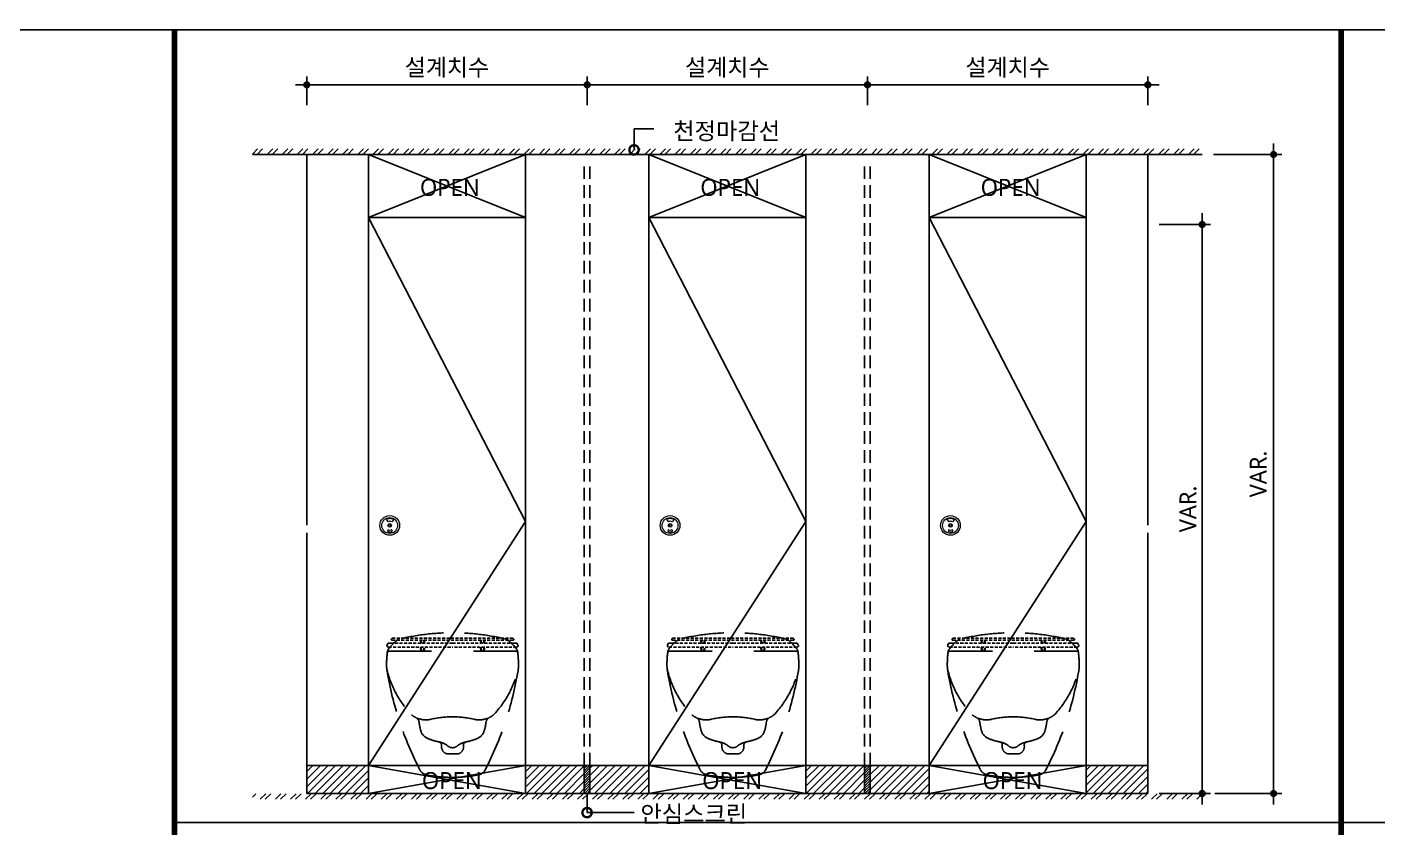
# Model space of a CAD drawing. Extents: x -256 to 8104, y -176 to 5714.
# Drawn here: x 2221 to 4629, y 4116 to 5543 of the extents above; entities that cross this region are included whole.
import ezdxf
from ezdxf.enums import TextEntityAlignment as Align

# ---------------------------------------------------------------- set-up
doc = ezdxf.new("R2010")
doc.units = 0
doc.header["$LTSCALE"] = 30
doc.linetypes.add('HIDDEN', pattern=[0.375, 0.25, -0.125])
doc.layers.get('0').update_dxf_attribs({"linetype": 'CONTINUOUS'})
doc.layers.get('DEFPOINTS').update_dxf_attribs({"linetype": 'CONTINUOUS'})
for name, color, linetype in [('DIM', 7, 'CONTINUOUS'), ('HAT', 8, 'CONTINUOUS'), ('HID', 9, 'HIDDEN'), ('문자', 3, 'CONTINUOUS'), ('부자재', 4, 'CONTINUOUS'), ('잠금쇠(회전형)', 4, 'CONTINUOUS'), ('치수', 1, 'CONTINUOUS'), ('판넬', 2, 'CONTINUOUS'), ('해치', 8, 'CONTINUOUS')]:
    doc.layers.add(name, color=color, linetype=linetype)
doc.styles.add('HDW', font='gulim.ttc')
doc.styles.add('돋움', font='malgun.ttf')
doc.dimstyles.new('10', dxfattribs={"dimscale": 10, "dimtxt": 3, "dimasz": 1, "dimexe": 1.5, "dimexo": 2, "dimgap": 1, "dimtad": 1, "dimdec": 0, "dimlunit": 6, "dimtxsty": '돋움', "dimblk": 'DIMDOT', "dimcen": -1, "dimdle": 1.5, "dimclrt": 3, "dimazin": 3, "dimtfac": 1, "dimtdec": 0, "dimtix": 1, "dimtmove": 2, "dimatfit": 3, "dimldrblk": 'DIMDOT', "dimarcsym": 0})

# ---------------------------------------------------------------- blocks, each defined once
blk = doc.blocks.new('DIMDOT')
at = {"linetype": 'Continuous'}
blk.add_line((-2, 0), (2, 0), dxfattribs=at)
for radius in [0.5, 0.25]:
    blk.add_circle((0, 0), radius, dxfattribs=at)
blk = doc.blocks.new('*D314')
at = {"layer": 'DEFPOINTS', "color": 0}
for p in [(131617.5, 263.4), (131117.5, 207.1), (131617.5, 207.1)]:
    blk.add_point(p, dxfattribs=at)
at = {"layer": 'DIM', "color": 0, "lineweight": -2, "ltscale": 10}
for p, q in [((131117.5, 227.1), (131117.5, 278.4)), ((131617.5, 227.1), (131617.5, 278.4)), ((131127.5, 263.4), (131607.5, 263.4))]:
    blk.add_line(p, q, dxfattribs=at)
at = {"layer": 'DIM', "color": 0, "lineweight": -2, "xscale": 10, "yscale": 10, "zscale": 10, "rotation": 180}
blk.add_blockref('DIMDOT', (131117.5, 263.4), dxfattribs=at)
at = {"layer": 'DIM', "color": 0, "lineweight": -2, "xscale": 10, "yscale": 10, "zscale": 10}
blk.add_blockref('DIMDOT', (131617.5, 263.4), dxfattribs=at)
at = {"layer": 'DIM', "color": 3, "insert": (131367.5, 293), "char_height": 30, "attachment_point": 5, "style": '돋움'}
blk.add_mtext('설계치수', dxfattribs=at)
blk = doc.blocks.new('*D315')
at = {"layer": 'DEFPOINTS', "color": 0}
for p in [(132117.5, 263.4), (131617.5, 207.1), (132117.5, 207.1)]:
    blk.add_point(p, dxfattribs=at)
at = {"layer": 'DIM', "color": 0, "lineweight": -2, "ltscale": 10}
for p, q in [((131617.5, 227.1), (131617.5, 278.4)), ((132117.5, 227.1), (132117.5, 278.4)), ((131627.5, 263.4), (132107.5, 263.4))]:
    blk.add_line(p, q, dxfattribs=at)
at = {"layer": 'DIM', "color": 0, "lineweight": -2, "xscale": 10, "yscale": 10, "zscale": 10, "rotation": 180}
blk.add_blockref('DIMDOT', (131617.5, 263.4), dxfattribs=at)
at = {"layer": 'DIM', "color": 0, "lineweight": -2, "xscale": 10, "yscale": 10, "zscale": 10}
blk.add_blockref('DIMDOT', (132117.5, 263.4), dxfattribs=at)
at = {"layer": 'DIM', "color": 3, "insert": (131867.5, 293), "char_height": 30, "attachment_point": 5, "style": '돋움'}
blk.add_mtext('설계치수', dxfattribs=at)
blk = doc.blocks.new('*D316')
at = {"layer": 'DEFPOINTS', "color": 0}
for p in [(132617.5, 263.4), (132117.5, 207.1), (132617.5, 207.1)]:
    blk.add_point(p, dxfattribs=at)
at = {"layer": 'DIM', "color": 0, "lineweight": -2, "ltscale": 10}
for p, q in [((132117.5, 227.1), (132117.5, 278.4)), ((132617.5, 227.1), (132617.5, 278.4)), ((132127.5, 263.4), (132607.5, 263.4))]:
    blk.add_line(p, q, dxfattribs=at)
at = {"layer": 'DIM', "color": 0, "lineweight": -2, "xscale": 10, "yscale": 10, "zscale": 10, "rotation": 180}
blk.add_blockref('DIMDOT', (132117.5, 263.4), dxfattribs=at)
at = {"layer": 'DIM', "color": 0, "lineweight": -2, "xscale": 10, "yscale": 10, "zscale": 10}
blk.add_blockref('DIMDOT', (132617.5, 263.4), dxfattribs=at)
at = {"layer": 'DIM', "color": 3, "insert": (132367.5, 293), "char_height": 30, "attachment_point": 5, "style": '돋움'}
blk.add_mtext('설계치수', dxfattribs=at)
blk = doc.blocks.new('*D317')
at = {"layer": 'DEFPOINTS', "color": 0}
for p in [(132617.5, 14.2), (132617.5, -1000.8), (132714.4, -1000.8)]:
    blk.add_point(p, dxfattribs=at)
at = {"layer": 'DIM', "color": 0, "lineweight": -2, "ltscale": 10}
for p, q in [((132637.5, 14.2), (132729.4, 14.2)), ((132714.4, 4.2), (132714.4, -990.8)), ((132637.5, -1000.8), (132729.4, -1000.8))]:
    blk.add_line(p, q, dxfattribs=at)
at = {"layer": 'DIM', "color": 0, "lineweight": -2, "xscale": 10, "yscale": 10, "zscale": 10}
for p, rotation in [((132714.4, 14.2), 90), ((132714.4, -1000.8), 270)]:
    blk.add_blockref('DIMDOT', p, dxfattribs=dict(at, rotation=rotation))
at = {"layer": 'DIM', "color": 3, "insert": (132689.2, -493.3), "char_height": 30, "attachment_point": 5, "rotation": 90, "style": '돋움'}
blk.add_mtext('VAR.', dxfattribs=at)
blk = doc.blocks.new('A$C460A2A32')
at = {"color": 0}
for p, q in [((2.8, 20), (0.5, 16)), ((2.8, 20), (8.6, 20)), ((3.9, 10), (162.3, 10)), ((8.6, 20), (162.3, 20)), ((12.8, 32), (11.2, 30.4)), ((12.6, 27), (162.3, 27)), ((12.8, 32), (162.3, 32)), ((311.8, 32), (162.3, 32)), ((312, 27), (162.3, 27)), ((316, 20), (162.3, 20)), ((320.7, 10), (162.3, 10)), ((311.8, 32), (313.4, 30.4)), ((321.8, 20), (316, 20)), ((321.8, 20), (324.1, 16))]:
    blk.add_line(p, q, dxfattribs=at)
for centre, radius, start, end in [((3.9, 14), 4, 150.0107, 270), ((12.6, 29), 2, 135, 270), ((108.9, 28.2), 26, 182.6717, 198.4118), ((108.9, 10), 26, 180, 202.6199), ((107.4, 28.2), 23, 183.0205, 200.9186), ((107.4, 10), 23, 180, 205.7715), ((68.6, 10), 23, 334.2285, 0), ((68.6, 28.2), 23, 339.0814, 356.9795), ((67.1, 10), 26, 337.3801, 0), ((67.1, 28.2), 26, 341.5882, 357.3283), ((257.5, 28.2), 26, 182.6717, 198.4118), ((257.5, 10), 26, 180, 202.6199), ((256, 28.2), 23, 183.0205, 200.9186), ((256, 10), 23, 180, 205.7715), ((217.2, 10), 23, 334.2285, 0), ((217.2, 28.2), 23, 339.0814, 356.9795), ((215.7, 10), 26, 337.3801, 0), ((215.7, 28.2), 26, 341.5882, 357.3283), ((312, 29), 2, 270, 45), ((320.7, 14), 4, 270, 29.9893)]:
    blk.add_arc(centre, radius, start, end, dxfattribs=at)
blk = doc.blocks.new('_DOTSMALL')
at = {"color": 0, "linetype": 'ByBlock', "const_width": 0.5}
blk.add_lwpolyline([(-0.0625, 0, 1), (0.0625, 0, 1)], format="xyb", close=True, dxfattribs=at)
blk = doc.blocks.new('A$C63EC304E')
at = {"layer": '치수', "color": 1, "xscale": 2.5, "yscale": 2.5, "zscale": 2.5, "rotation": 234.3098741996962}
blk.add_blockref('_DOTSMALL', (0.31, 0.31), dxfattribs=at)
blk = doc.blocks.new('A$C2BC9653E')
at = {"layer": '치수', "xscale": 0.3333333333333333, "yscale": 0.3333333333333333, "zscale": 0.3333333333333333}
blk.add_blockref('A$C63EC304E', (0, 0), dxfattribs=at)
blk = doc.blocks.new('A$C7FC71301')
at = {"layer": '치수', "rotation": 180}
blk.add_blockref('A$C2BC9653E', (0.208, 0.208), dxfattribs=at)
blk = doc.blocks.new('A$C4A20372B')
at = {"layer": '치수'}
blk.add_blockref('A$C7FC71301', (0, 0), dxfattribs=at)
blk = doc.blocks.new('A$C566469F5')
at = {"layer": '치수'}
blk.add_blockref('A$C4A20372B', (0, 0), dxfattribs=at)
blk = doc.blocks.new('A$C7E317CD4')
at = {"layer": '해치', "xscale": 2, "yscale": 2, "zscale": 2}
blk.add_blockref('A$C566469F5', (0, 0), dxfattribs=at)
blk = doc.blocks.new('A$C601D7F27')
at = {"layer": '치수'}
blk.add_blockref('A$C7E317CD4', (0, 0), dxfattribs=at)
blk = doc.blocks.new('A$C38802C08')
at = {"layer": '치수'}
blk.add_blockref('A$C601D7F27', (0, 0), dxfattribs=at)
blk = doc.blocks.new('*D334')
at = {"layer": 'DEFPOINTS', "color": 0}
for p in [(132714.4, 139), (132841.8, 139), (132716.9, -1000.8)]:
    blk.add_point(p, dxfattribs=at)
at = {"layer": 'DIM', "color": 0, "lineweight": -2, "ltscale": 10}
for p, q in [((132734.4, 139), (132856.8, 139)), ((132841.8, -990.8), (132841.8, 129)), ((132736.9, -1000.8), (132856.8, -1000.8))]:
    blk.add_line(p, q, dxfattribs=at)
at = {"layer": 'DIM', "color": 0, "lineweight": -2, "xscale": 10, "yscale": 10, "zscale": 10}
for p, rotation in [((132841.8, 139), 90), ((132841.8, -1000.8), 270)]:
    blk.add_blockref('DIMDOT', p, dxfattribs=dict(at, rotation=rotation))
at = {"layer": 'DIM', "color": 3, "insert": (132814.5, -430.9), "char_height": 30, "attachment_point": 5, "rotation": 90, "style": '돋움'}
blk.add_mtext('VAR.', dxfattribs=at)
blk = doc.blocks.new('STS_12', base_point=(128397.3, -5176.8))
h = blk.add_hatch()
h.set_pattern_fill('ANSI31', color=3, scale=3, angle=180)
h.set_pattern_definition([(225, (128435.826, -5352.532), (6.735192, -6.735192), [])])
h.paths.add_polyline_path([(131227.5, -950.8), (131117.5, -950.8), (131117.5, -1000.8), (131227.5, -1000.8)])
h.paths.add_polyline_path([(131612.5, -950.8), (131507.5, -950.8), (131507.5, -1000.8), (131612.5, -1000.8)])
h.paths.add_polyline_path([(131727.5, -950.8), (131622.5, -950.8), (131622.5, -1000.8), (131727.5, -1000.8)])
h.paths.add_polyline_path([(132112.5, -950.8), (132007.5, -950.8), (132007.5, -1000.8), (132112.5, -1000.8)])
h.paths.add_polyline_path([(132227.5, -950.8), (132122.5, -950.8), (132122.5, -1000.8), (132227.5, -1000.8)])
h.paths.add_polyline_path([(132617.5, -950.8), (132507.5, -950.8), (132507.5, -1000.8), (132617.5, -1000.8)])
h = blk.add_hatch()
h.set_pattern_fill('ANSI31', color=2, style=0)
h.set_pattern_definition([(45, (128435.8263, -5352.532), (-2.245064, 2.245064), [])])
h.paths.add_polyline_path([(131622.5, -950.8), (131612.5, -950.8), (131612.5, -1000.8), (131622.5, -1000.8)])
h = blk.add_hatch()
h.set_pattern_fill('ANSI31', color=2, style=0)
h.set_pattern_definition([(45, (128935.8263, -5352.532), (-2.245064, 2.245064), [])])
h.paths.add_polyline_path([(132122.5, -950.8), (132112.5, -950.8), (132112.5, -1000.8), (132122.5, -1000.8)])
at = {"layer": 'HAT'}
h = blk.add_hatch(dxfattribs=at)
h.set_pattern_fill('ANSI32', color=256, scale=2, style=0)
h.set_pattern_definition([(45, (119781.457, -5494.008), (-13.470384, 13.470384), []), (45, (119790.437, -5494.008), (-13.470384, 13.470384), [])])
h.paths.add_polyline_path([(131020.8, 149), (132714.4, 149), (132714.4, 139), (131020.8, 139)])
h = blk.add_hatch(dxfattribs=at)
h.set_pattern_fill('ANSI32', color=256, scale=2, style=0)
h.set_pattern_definition([(45, (119781.457, -5312.028), (-13.470384, 13.470384), []), (45, (119790.437, -5312.028), (-13.470384, 13.470384), [])])
h.paths.add_polyline_path([(131020.8, -1011.3), (132714.4, -1011.3), (132714.4, -1001.3), (131020.8, -1001.3)])
at = {"color": 2}
for p, q in [((131020.8, 139), (132714.4, 139)), ((131507.5, -950.8), (131507.5, -1000.8)), ((131612.5, -950.8), (131612.5, -1000.8)), ((132112.5, -950.8), (132112.5, -1000.8)), ((132227.5, -950.8), (132227.5, -1000.8))]:
    blk.add_line(p, q, dxfattribs=at)
for p, q in [((131117.5, -522.1), (131117.5, 139)), ((132617.5, -522.1), (132617.5, 139)), ((131117.5, -535.9), (131117.5, -1000.8)), ((132617.5, -535.9), (132617.5, -1000.8)), ((131117.5, -1000.8), (132617.5, -1000.8))]:
    blk.add_line(p, q)
at = {"color": 8}
blk.add_line((130881.5, -1052.6), (134229.3, -1052.6), dxfattribs=at)
at = {"color": 2}
for points in [[(128396.6, 361.6), (135649, 361.6), (135649, -5176.7), (128396.6, -5176.7)], [(128396.6, 361.6), (135649, 361.6), (135649, -5176.7), (128396.6, -5176.7)], [(128396.6, 361.6), (136378.5, 361.6), (136378.5, -5176.7), (128396.6, -5176.7)], [(131227.5, -950.8), (131117.5, -950.8), (131117.5, -1000.8), (131227.5, -1000.8)], [(131727.5, -950.8), (131507.5, -950.8), (131507.5, -1000.8), (131727.5, -1000.8)], [(131622.5, -950.8), (131612.5, -950.8), (131612.5, -1000.8), (131622.5, -1000.8)], [(132007.5, -950.8), (132227.5, -950.8), (132227.5, -1000.8), (132007.5, -1000.8)], [(132122.5, -950.8), (132112.5, -950.8), (132112.5, -1000.8), (132122.5, -1000.8)], [(132507.5, -950.8), (132617.5, -950.8), (132617.5, -1000.8), (132507.5, -1000.8)]]:
    blk.add_lwpolyline(points, close=True, dxfattribs=at)
at = {"color": 8, "const_width": 10}
for points in [[(130881.5, -2407.5), (130881.5, 361.6)], [(132962.5, -2407.5), (132962.5, 361.6)]]:
    blk.add_lwpolyline(points, dxfattribs=at)
at = {"layer": 'HID', "ltscale": 3}
for p, q in [((131612.5, -950.8), (131612.5, 128)), ((131622.5, -950.8), (131622.5, 128)), ((132112.5, -950.8), (132112.5, 128)), ((132122.5, -950.8), (132122.5, 128))]:
    blk.add_line(p, q, dxfattribs=at)
at = {"layer": 'HID', "ltscale": 10}
for p, q in [((131265.3, -746.8), (131377.5, -746.8)), ((131489.8, -746.8), (131377.5, -746.8)), ((131765.3, -746.8), (131877.5, -746.8)), ((131989.8, -746.8), (131877.5, -746.8)), ((132265.3, -746.8), (132377.5, -746.8)), ((132489.8, -746.8), (132377.5, -746.8))]:
    blk.add_line(p, q, dxfattribs=at)
for centre, radius, start, end in [((131377.5, -1117.2), 403.1, 76.2923, 103.7077), ((131877.5, -1117.2), 403.1, 76.2923, 103.7077), ((132377.5, -1117.2), 403.1, 76.2923, 103.7077), ((131270.4, -748.9), 9, 143.1013, 172.4918), ((131335.2, -797.5), 90, 128.0065, 143.1013), ((131283.5, -731.3), 6, 103.9579, 128.0065), ((131471.6, -731.3), 6, 51.9935, 76.0421), ((131419.9, -797.5), 90, 36.8987, 51.9935), ((131484.7, -748.9), 9, 7.5082, 36.8987), ((131770.4, -748.9), 9, 143.1013, 172.4918), ((131835.2, -797.5), 90, 128.0065, 143.1013), ((131783.5, -731.3), 6, 103.9579, 128.0065), ((131971.6, -731.3), 6, 51.9935, 76.0421), ((131919.9, -797.5), 90, 36.8987, 51.9935), ((131984.7, -748.9), 9, 7.5082, 36.8987), ((132270.4, -748.9), 9, 143.1013, 172.4918), ((132335.2, -797.5), 90, 128.0065, 143.1013), ((132283.5, -731.3), 6, 103.9579, 128.0065), ((132471.6, -731.3), 6, 51.9935, 76.0421), ((132419.9, -797.5), 90, 36.8987, 51.9935), ((132484.7, -748.9), 9, 7.5082, 36.8987), ((131439.9, -771.2), 180, 172.4918, 181.055), ((131265.3, -751), 4.2, 90, 173.3826), ((131489.8, -751), 4.2, 6.6174, 90), ((131315.1, -771.2), 180, 358.945, 7.5082), ((131939.9, -771.2), 180, 172.4918, 181.055), ((131765.3, -751), 4.2, 90, 173.3826), ((131989.8, -751), 4.2, 6.6174, 90), ((131815.1, -771.2), 180, 358.945, 7.5082), ((132439.9, -771.2), 180, 172.4918, 181.055), ((132265.3, -751), 4.2, 90, 173.3826), ((132489.8, -751), 4.2, 6.6174, 90), ((132315.1, -771.2), 180, 358.945, 7.5082), ((131302, -773.8), 42, 181.055, 190.5892), ((131432.8, -738.8), 177, 192.809, 223.5419), ((131855, -683.6), 602.3, 189.3568, 207.2383), ((130900.1, -683.6), 602.3, 332.7617, 350.6432), ((131322.3, -738.8), 177, 316.4581, 347.191), ((131453.1, -773.8), 42, 349.4108, 358.945), ((131802, -773.8), 42, 181.055, 190.5892), ((131932.8, -738.8), 177, 192.809, 223.5419), ((132355, -683.6), 602.3, 189.3568, 207.2383), ((131400.1, -683.6), 602.3, 332.7617, 350.6432), ((131822.3, -738.8), 177, 316.4581, 347.191), ((131953.1, -773.8), 42, 349.4108, 358.945), ((132302, -773.8), 42, 181.055, 190.5892), ((132432.8, -738.8), 177, 192.809, 223.5419), ((132855, -683.6), 602.3, 189.3568, 207.2383), ((131900.1, -683.6), 602.3, 332.7617, 350.6432), ((132322.3, -738.8), 177, 316.4581, 347.191), ((132453.1, -773.8), 42, 349.4108, 358.945), ((131330.1, -827.5), 42, 232.3598, 243.5689), ((131306.1, -875.8), 12, 6.9609, 63.5689), ((131330.1, -827.5), 42, 248.0565, 282.8609), ((131377.5, -1035.1), 171, 90, 102.8609), ((131377.5, -1035.1), 171, 77.1391, 90), ((131425, -827.5), 42, 257.1391, 291.9435), ((131449, -875.8), 12, 116.4311, 173.0391), ((131425, -827.5), 42, 296.4311, 307.6402), ((131830.1, -827.5), 42, 232.3598, 243.5689), ((131806.1, -875.8), 12, 6.9609, 63.5689), ((131830.1, -827.5), 42, 248.0565, 282.8609), ((131877.5, -1035.1), 171, 90, 102.8609), ((131877.5, -1035.1), 171, 77.1391, 90), ((131925, -827.5), 42, 257.1391, 291.9435), ((131949, -875.8), 12, 116.4311, 173.0391), ((131925, -827.5), 42, 296.4311, 307.6402), ((132330.1, -827.5), 42, 232.3598, 243.5689), ((132306.1, -875.8), 12, 6.9609, 63.5689), ((132330.1, -827.5), 42, 248.0565, 282.8609), ((132377.5, -1035.1), 171, 90, 102.8609), ((132377.5, -1035.1), 171, 77.1391, 90), ((132425, -827.5), 42, 257.1391, 291.9435), ((132449, -875.8), 12, 116.4311, 173.0391), ((132425, -827.5), 42, 296.4311, 307.6402), ((131408.4, -863.3), 91.1, 186.9609, 196.5836), ((131341.2, -883.3), 21, 196.5836, 247.6201), ((131413.8, -883.3), 21, 292.3799, 343.4164), ((131346.7, -863.3), 91.1, 343.4164, 353.0391), ((131908.4, -863.3), 91.1, 186.9609, 196.5836), ((131841.2, -883.3), 21, 196.5836, 247.6201), ((131913.8, -883.3), 21, 292.3799, 343.4164), ((131846.7, -863.3), 91.1, 343.4164, 353.0391), ((132408.4, -863.3), 91.1, 186.9609, 196.5836), ((132341.2, -883.3), 21, 196.5836, 247.6201), ((132413.8, -883.3), 21, 292.3799, 343.4164), ((132346.7, -863.3), 91.1, 343.4164, 353.0391), ((131377.5, -795.2), 116.3, 247.6201, 258.9228), ((131352, -914.8), 6, 0, 77.9673), ((131349.4, -938.8), 30, 49.4621, 78.9228), ((131371.4, -917.2), 13.6, 169.8446, 248.5821), ((131405.7, -938.8), 30, 101.0772, 130.5379), ((131383.7, -917.2), 13.6, 291.4179, 10.1554), ((131403, -914.8), 6, 102.0327, 180), ((131377.5, -795.2), 116.3, 281.0772, 292.3799), ((131877.5, -795.2), 116.3, 247.6201, 258.9228), ((131852, -914.8), 6, 0, 77.9673), ((131849.4, -938.8), 30, 49.4621, 78.9228), ((131871.4, -917.2), 13.6, 169.8446, 248.5821), ((131905.7, -938.8), 30, 101.0772, 130.5379), ((131883.7, -917.2), 13.6, 291.4179, 10.1554), ((131903, -914.8), 6, 102.0327, 180), ((131877.5, -795.2), 116.3, 281.0772, 292.3799), ((132377.5, -795.2), 116.3, 247.6201, 258.9228), ((132352, -914.8), 6, 0, 77.9673), ((132349.4, -938.8), 30, 49.4621, 78.9228), ((132371.4, -917.2), 13.6, 169.8446, 248.5821), ((132405.7, -938.8), 30, 101.0772, 130.5379), ((132383.7, -917.2), 13.6, 291.4179, 10.1554), ((132403, -914.8), 6, 102.0327, 180), ((132377.5, -795.2), 116.3, 281.0772, 292.3799), ((131377.5, -759.2), 171, 266.2838, 270), ((131377.5, -905.9), 13.3, 229.4621, 270), ((131377.5, -905.9), 13.3, 270, 310.5379), ((131377.5, -759.2), 171, 270, 273.7162), ((131877.5, -759.2), 171, 266.2838, 270), ((131877.5, -905.9), 13.3, 229.4621, 270), ((131877.5, -905.9), 13.3, 270, 310.5379), ((131877.5, -759.2), 171, 270, 273.7162), ((132377.5, -759.2), 171, 266.2838, 270), ((132377.5, -905.9), 13.3, 229.4621, 270), ((132377.5, -905.9), 13.3, 270, 310.5379), ((132377.5, -759.2), 171, 270, 273.7162), ((131334.9, -950.1), 18, 210.6249, 258.7833), ((131420.1, -950.1), 18, 281.2167, 329.3751), ((131834.9, -950.1), 18, 210.6249, 258.7833), ((131920.1, -950.1), 18, 281.2167, 329.3751), ((132334.9, -950.1), 18, 210.6249, 258.7833), ((132420.1, -950.1), 18, 281.2167, 329.3751), ((131377.5, -735.2), 237, 258.7833, 270), ((131377.5, -735.2), 237, 270, 281.2167), ((131877.5, -735.2), 237, 258.7833, 270), ((131877.5, -735.2), 237, 270, 281.2167), ((132377.5, -735.2), 237, 258.7833, 270), ((132377.5, -735.2), 237, 270, 281.2167)]:
    blk.add_arc(centre, radius, start, end, dxfattribs=at)
at = {"layer": '부자재', "color": 3}
blk.add_line((132617.5, 139), (131117.5, 139), dxfattribs=at)
blk.add_line((132617.5, 139), (131117.5, 139), dxfattribs=at)
at = {"layer": '잠금쇠(회전형)', "linetype": 'Continuous', "lineweight": 15}
for p, q in [((131259, -512.1), (131262.6, -516.1)), ((131264.1, -519.8), (131264.1, -525.6)), ((131266.8, -519.8), (131266.8, -525.6)), ((131272.6, -512.1), (131269, -516.1)), ((131759, -512.1), (131762.6, -516.1)), ((131764.1, -519.8), (131764.1, -525.6)), ((131766.8, -519.8), (131766.8, -525.6)), ((131772.6, -512.1), (131769, -516.1)), ((132259, -512.1), (132262.6, -516.1)), ((132264.1, -519.8), (132264.1, -525.6)), ((132266.8, -519.8), (132266.8, -525.6)), ((132272.6, -512.1), (132269, -516.1)), ((131262.2, -531.3), (131261.8, -532.4)), ((131269.4, -531.3), (131269.8, -532.4)), ((131762.2, -531.3), (131761.8, -532.4)), ((131769.4, -531.3), (131769.8, -532.4)), ((132262.2, -531.3), (132261.8, -532.4)), ((132269.4, -531.3), (132269.8, -532.4))]:
    blk.add_line(p, q, dxfattribs=at)
for centre, radius in [((131265.5, -522.7), 17.6), ((131765.5, -522.7), 17.6), ((132265.5, -522.7), 17.6), ((131265.5, -522.7), 14.1), ((131265.5, -522.7), 3.21), ((131765.5, -522.7), 14.1), ((131765.5, -522.7), 3.21), ((132265.5, -522.7), 14.1), ((132265.5, -522.7), 3.21)]:
    blk.add_circle(centre, radius, dxfattribs=at)
for centre, radius, start, end in [((131265.8, -524.4), 14.1, 61.0478, 118.9522), ((131265.8, -522.1), 6.81, 61.8696, 118.1304), ((131765.8, -524.4), 14.1, 61.0478, 118.9522), ((131765.8, -522.1), 6.81, 61.8696, 118.1304), ((132265.8, -524.4), 14.1, 61.0478, 118.9522), ((132265.8, -522.1), 6.81, 61.8696, 118.1304), ((131262.7, -532.8), 0.98, 160.8571, 255.4685), ((131263.1, -531.6), 0.98, 72.2332, 160.8571), ((131265.8, -521), 13.2, 255.4685, 284.5315), ((131265.8, -523.3), 7.75, 252.2332, 287.7668), ((131268.5, -531.6), 0.98, 19.1429, 107.7668), ((131268.9, -532.8), 0.98, 284.5315, 19.1429), ((131762.7, -532.8), 0.98, 160.8571, 255.4685), ((131763.1, -531.6), 0.98, 72.2332, 160.8571), ((131765.8, -521), 13.2, 255.4685, 284.5315), ((131765.8, -523.3), 7.75, 252.2332, 287.7668), ((131768.5, -531.6), 0.98, 19.1429, 107.7668), ((131768.9, -532.8), 0.98, 284.5315, 19.1429), ((132262.7, -532.8), 0.98, 160.8571, 255.4685), ((132263.1, -531.6), 0.98, 72.2332, 160.8571), ((132265.8, -521), 13.2, 255.4685, 284.5315), ((132265.8, -523.3), 7.75, 252.2332, 287.7668), ((132268.5, -531.6), 0.98, 19.1429, 107.7668), ((132268.9, -532.8), 0.98, 284.5315, 19.1429)]:
    blk.add_arc(centre, radius, start, end, dxfattribs=at)
at = {"layer": '치수'}
for p, q in [((131701.2, 147.6), (131701.2, 184.7)), ((131701.2, 184.7), (131736.3, 184.7)), ((131227.5, 139), (131507.5, 26.6)), ((131507.5, 139), (131227.5, 26.6)), ((131727.5, 139), (132007.5, 26.6)), ((132007.5, 139), (131727.5, 26.6)), ((132227.5, 139), (132507.5, 26.6)), ((132507.5, 139), (132227.5, 26.6)), ((131507.5, -515.4), (131227.5, 26.6)), ((132007.5, -515.4), (131727.5, 26.6)), ((132507.5, -515.4), (132227.5, 26.6)), ((131507.5, -515.4), (131227.5, -950.8)), ((132007.5, -515.4), (131727.5, -950.8)), ((132507.5, -515.4), (132227.5, -950.8)), ((131227.5, -950.8), (131507.5, -1000.8)), ((131507.5, -950.8), (131227.5, -1000.8)), ((131727.5, -950.8), (132007.5, -1000.8)), ((132007.5, -950.8), (131727.5, -1000.8)), ((132227.5, -950.8), (132507.5, -1000.8)), ((132507.5, -950.8), (132227.5, -1000.8)), ((131617.5, -1000.8), (131617.5, -1035.1)), ((131701.7, -1035.1), (131617.5, -1035.1))]:
    blk.add_line(p, q, dxfattribs=at)
at = {"layer": '판넬', "color": 3}
for p, q in [((131227.5, 26.6), (131227.5, 139)), ((131507.5, 26.6), (131507.5, 139)), ((131727.5, 26.6), (131727.5, 139)), ((132007.5, 26.6), (132007.5, 139)), ((132227.5, 26.6), (132227.5, 139)), ((132507.5, 26.6), (132507.5, 139)), ((131227.5, -950.8), (131117.5, -950.8)), ((131727.5, -950.8), (131507.5, -950.8)), ((131727.5, -950.8), (131627.5, -950.8)), ((132227.5, -950.8), (132007.5, -950.8)), ((132617.5, -950.8), (132507.5, -950.8))]:
    blk.add_line(p, q, dxfattribs=at)
at = {"layer": '판넬'}
for p, q in [((131507.5, 26.6), (131227.5, 26.6)), ((131227.5, 26.6), (131227.5, -950.8)), ((131507.5, 26.6), (131507.5, -907.7)), ((131727.5, 26.6), (131727.5, -950.8)), ((132007.5, 26.6), (131727.5, 26.6)), ((132007.5, 26.6), (132007.5, -907.7)), ((132007.5, 26.6), (132007.5, 14.2)), ((132227.5, 26.6), (132227.5, -950.8)), ((132507.5, 26.6), (132227.5, 26.6)), ((132507.5, 26.6), (132507.5, -907.7)), ((131507.5, -907.7), (131507.5, -950.8)), ((132007.5, -907.7), (132007.5, -950.8)), ((132507.5, -907.7), (132507.5, -950.8)), ((131507.5, -950.8), (131227.5, -950.8)), ((132007.5, -950.8), (131727.5, -950.8)), ((132507.5, -950.8), (132227.5, -950.8))]:
    blk.add_line(p, q, dxfattribs=at)
at = {"layer": '판넬', "color": 4}
blk.add_line((132227.5, -950.8), (132127.5, -950.8), dxfattribs=at)
at = {"layer": 'HID', "ltscale": 10, "xscale": 0.7200000000011642, "yscale": 0.7200000000011642, "zscale": 0.7200000000011642}
for p in [(131260.7, -747), (131760.7, -747), (132260.7, -747)]:
    blk.add_blockref('A$C460A2A32', p, dxfattribs=at)
at = {"layer": '해치', "xscale": -20, "yscale": 20, "zscale": 20, "rotation": 180}
blk.add_blockref('A$C38802C08', (131697, 151.5), dxfattribs=at)
at = {"layer": '해치', "xscale": -20, "yscale": 20, "zscale": 20}
blk.add_blockref('A$C38802C08', (131621.7, -1039.2), dxfattribs=at)
at = {"layer": '문자', "style": '돋움'}
for s, p in [('천정마감선', (131866.4, 181.3)), ('OPEN', (131372.8, 80.5)), ('OPEN', (131872.8, 80.5)), ('OPEN', (132372.8, 80.5)), ('OPEN', (131376.3, -977.9)), ('OPEN', (131876.3, -977.9)), ('OPEN', (132376.3, -977.9)), ('안심스크린', (131807.8, -1036.8))]:
    blk.add_text(s, height=30.34, dxfattribs=at).set_placement(p, align=Align.MIDDLE)
at = {"layer": '잠금쇠(회전형)', "linetype": 'Continuous', "lineweight": 15, "style": 'HDW', "width": 0.659278}
for p, p2 in [((131262.7, -514.2), (131268.9, -514.2)), ((131762.7, -514.2), (131768.9, -514.2)), ((132262.7, -514.2), (132268.9, -514.2))]:
    blk.add_text('사용중', height=2.3, dxfattribs=at).set_placement(p, p2, align=Align.FIT)
at = {"layer": 'DIM', "ltscale": 10}
for base, p1, p2, picture, middle in [((131617.5, 263.4), (131117.5, 207.1), (131617.5, 207.1), '*D314', (131367.5, 293)), ((132117.5, 263.4), (131617.5, 207.1), (132117.5, 207.1), '*D315', (131867.5, 293)), ((132617.5, 263.4), (132117.5, 207.1), (132617.5, 207.1), '*D316', (132367.5, 293))]:
    dim = blk.add_linear_dim(base=base, p1=p1, p2=p2, text='설계치수', dimstyle='10', override={"dimtxsty": '돋움'}, dxfattribs=at)
    dim.commit()
    dim.dimension.update_dxf_attribs({"geometry": picture, "text_midpoint": middle})
dim = blk.add_linear_dim(base=(132841.8, 139), p1=(132716.9, -1000.8), p2=(132714.4, 139), angle=90, text='VAR.', dimstyle='10', dxfattribs=at)
dim.commit()
dim.dimension.update_dxf_attribs({"geometry": '*D334', "text_midpoint": (132814.5, -430.9), "dimtype": 160})
dim = blk.add_linear_dim(base=(132714.4, -1000.8), p1=(132617.5, 14.2), p2=(132617.5, -1000.8), angle=90, text='VAR.', dimstyle='10', override={"dimtxt": 3, "dimtxsty": '돋움'}, dxfattribs=at)
dim.commit()
dim.dimension.update_dxf_attribs({"geometry": '*D317', "text_midpoint": (132689.2, -493.3)})

msp = doc.modelspace()

# ---------------------------------------------------------------- block references
msp.add_blockref('STS_12', (0, 0))

doc.saveas('drawing.dxf')
